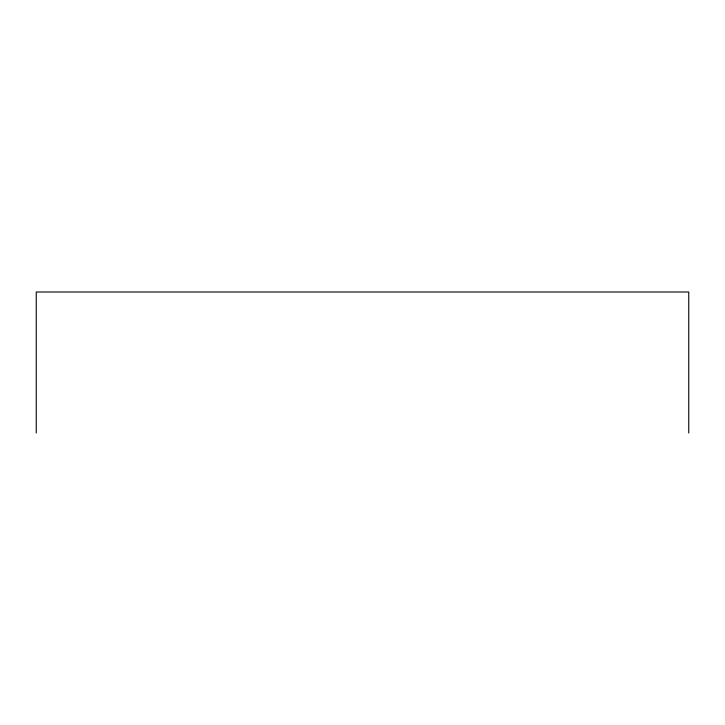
<?xml version="1.0" encoding="UTF-8"?>
<svg xmlns="http://www.w3.org/2000/svg" width="725" height="725" viewBox="0 0 725 725"><rect width="100%" height="100%" fill="white"/><g stroke="black" fill="none" stroke-linecap="round" stroke-linejoin="round"><path stroke-width="1.09" d="M688.75 432.997L688.75 292.003L36.25 292.003L36.25 432.997"/></g></svg>
